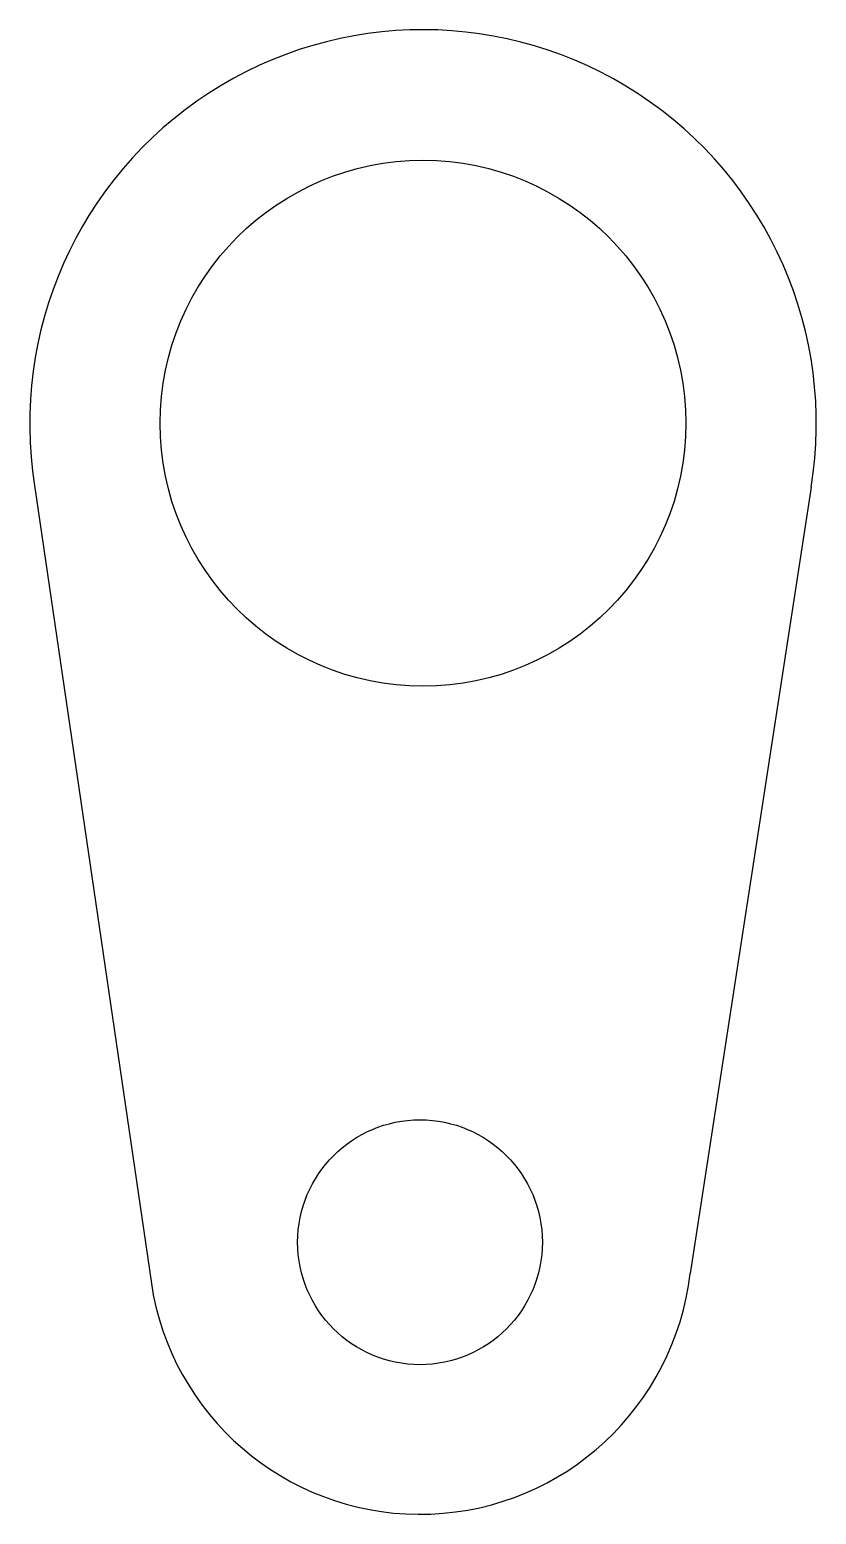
# Model space of a CAD drawing. Extents: x 30.4 to 73.8, y 17.6 to 99.5.
import ezdxf

# ---------------------------------------------------------------- set-up
doc = ezdxf.new("R2010")
doc.units = 0
doc.layers.get('0').update_dxf_attribs({"linetype": 'CONTINUOUS'})

msp = doc.modelspace()

# ---------------------------------------------------------------- linework, layer by layer
for p, q in [((30.686, 74.321), (37.228, 29.709)), ((73.525, 74.241), (66.848, 30.891))]:
    msp.add_line(p, q)
for centre, radius in [((52.112, 77.76), 14.5), ((51.946, 32.605), 6.75)]:
    msp.add_circle(centre, radius)
for centre, radius, start, end in [((52.112, 77.76), 21.7, 350.66795, 189.11894), ((51.946, 32.605), 15, 191.13102, 353.43933)]:
    msp.add_arc(centre, radius, start, end)

doc.saveas('drawing.dxf')
